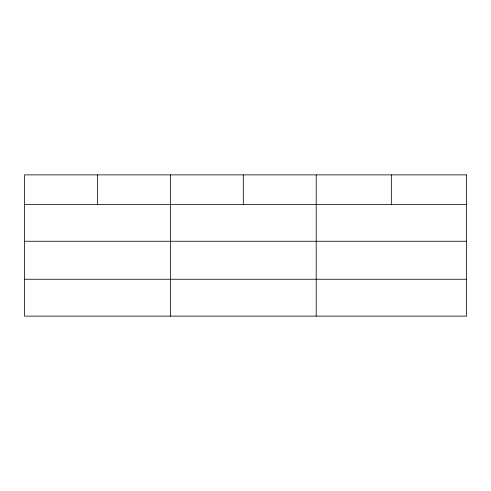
<?xml version="1.0" encoding="UTF-8"?>
<svg xmlns="http://www.w3.org/2000/svg" width="491" height="491" viewBox="0 0 491 491"><rect width="100%" height="100%" fill="white"/><g stroke="black" fill="none" stroke-linecap="round" stroke-linejoin="round"><path stroke-width="0.74" d="M24.55 204.385L466.45 204.385M24.55 241.259L466.45 241.259M24.55 279.25L466.45 279.25M391.327 174.876L391.327 204.385M316.204 174.876L316.204 316.124M243.29 174.876L243.29 204.385M170.377 174.876L170.377 316.124M97.464 174.876L97.464 204.385M466.45 174.876L24.55 174.876L24.55 316.124L466.45 316.124L466.45 174.876"/></g></svg>
